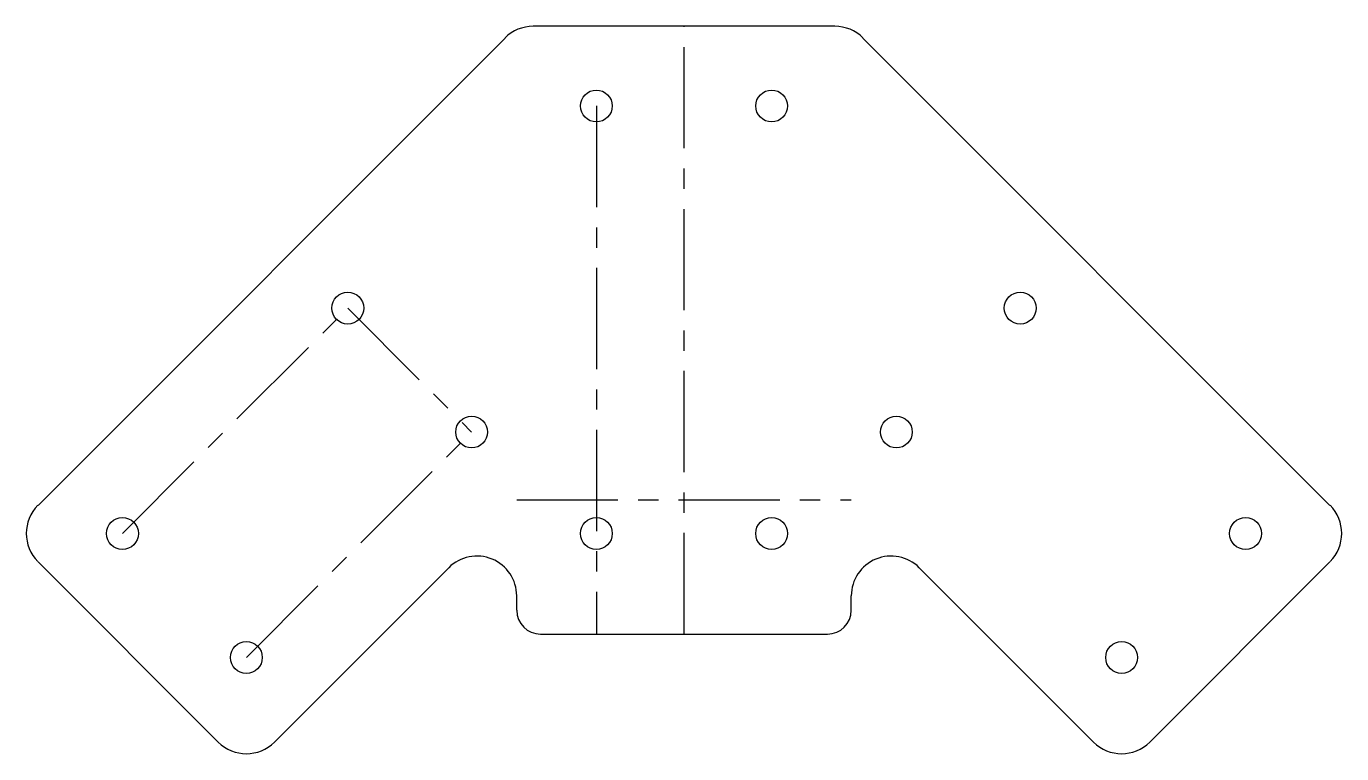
# Model space of a CAD drawing. Header units: millimetres. Extents: x -83 to 83, y -32 to 59.
import ezdxf

# ---------------------------------------------------------------- set-up
doc = ezdxf.new("R2010")
doc.units = ezdxf.units.MM
doc.header["$PDSIZE"] = -1
doc.linetypes.add('CENTERX2', pattern=[20.32, 12.7, -2.54, 2.54, -2.54])

msp = doc.modelspace()

# ---------------------------------------------------------------- linework, layer by layer
at = {"color": 7, "linetype": 'Continuous'}
for p, q in [((-81.1, -0.71), (-22.46, 57.93)), ((18.93, 59.4), (-18.93, 59.4)), ((81.1, -0.71), (22.46, 57.93)), ((-58.48, -30.41), (-81.1, -7.78)), ((58.48, -30.41), (81.1, -7.78)), ((-29.54, -8.54), (-51.41, -30.41)), ((29.54, -8.54), (51.41, -30.41)), ((-21, -13.87), (-21, -12.07)), ((21, -13.87), (21, -12.07)), ((-18, -16.87), (18, -16.87))]:
    msp.add_line(p, q, dxfattribs=at)
at = {"color": 7, "linetype": 'CENTERX2'}
for p, q in [((0, -16.87), (0, 59.4)), ((-11, 49.4), (-11, -16.87)), ((-70.5, -4.24), (-42.21, 24.04)), ((-42.21, 24.04), (-26.66, 8.49)), ((-54.94, -19.8), (-26.66, 8.49)), ((-21, 0), (21, 0))]:
    msp.add_line(p, q, dxfattribs=at)
at = {"color": 7, "linetype": 'Continuous'}
for centre in [(-11, 49.4), (11, 49.4), (-42.21, 24.04), (42.21, 24.04), (-26.66, 8.49), (26.66, 8.49), (-70.5, -4.24), (-11, -4.24), (11, -4.24), (70.5, -4.24), (-54.94, -19.8), (54.94, -19.8)]:
    msp.add_circle(centre, 2, dxfattribs=at)
for centre, radius, start, end in [((-18.93, 54.4), 5, 90, 135), ((18.93, 54.4), 5, 45, 90), ((-77.57, -4.24), 5, 135, 225), ((77.57, -4.24), 5, 315, 45), ((-26, -12.07), 5, 0, 135), ((26, -12.07), 5, 45, 180), ((-18, -13.87), 3, 180, 270), ((18, -13.87), 3, 270, 0), ((-54.94, -26.87), 5, 225, 315), ((54.94, -26.87), 5, 225, 315)]:
    msp.add_arc(centre, radius, start, end, dxfattribs=at)
msp.add_point((0, 0), dxfattribs=at)

doc.saveas('drawing.dxf')
